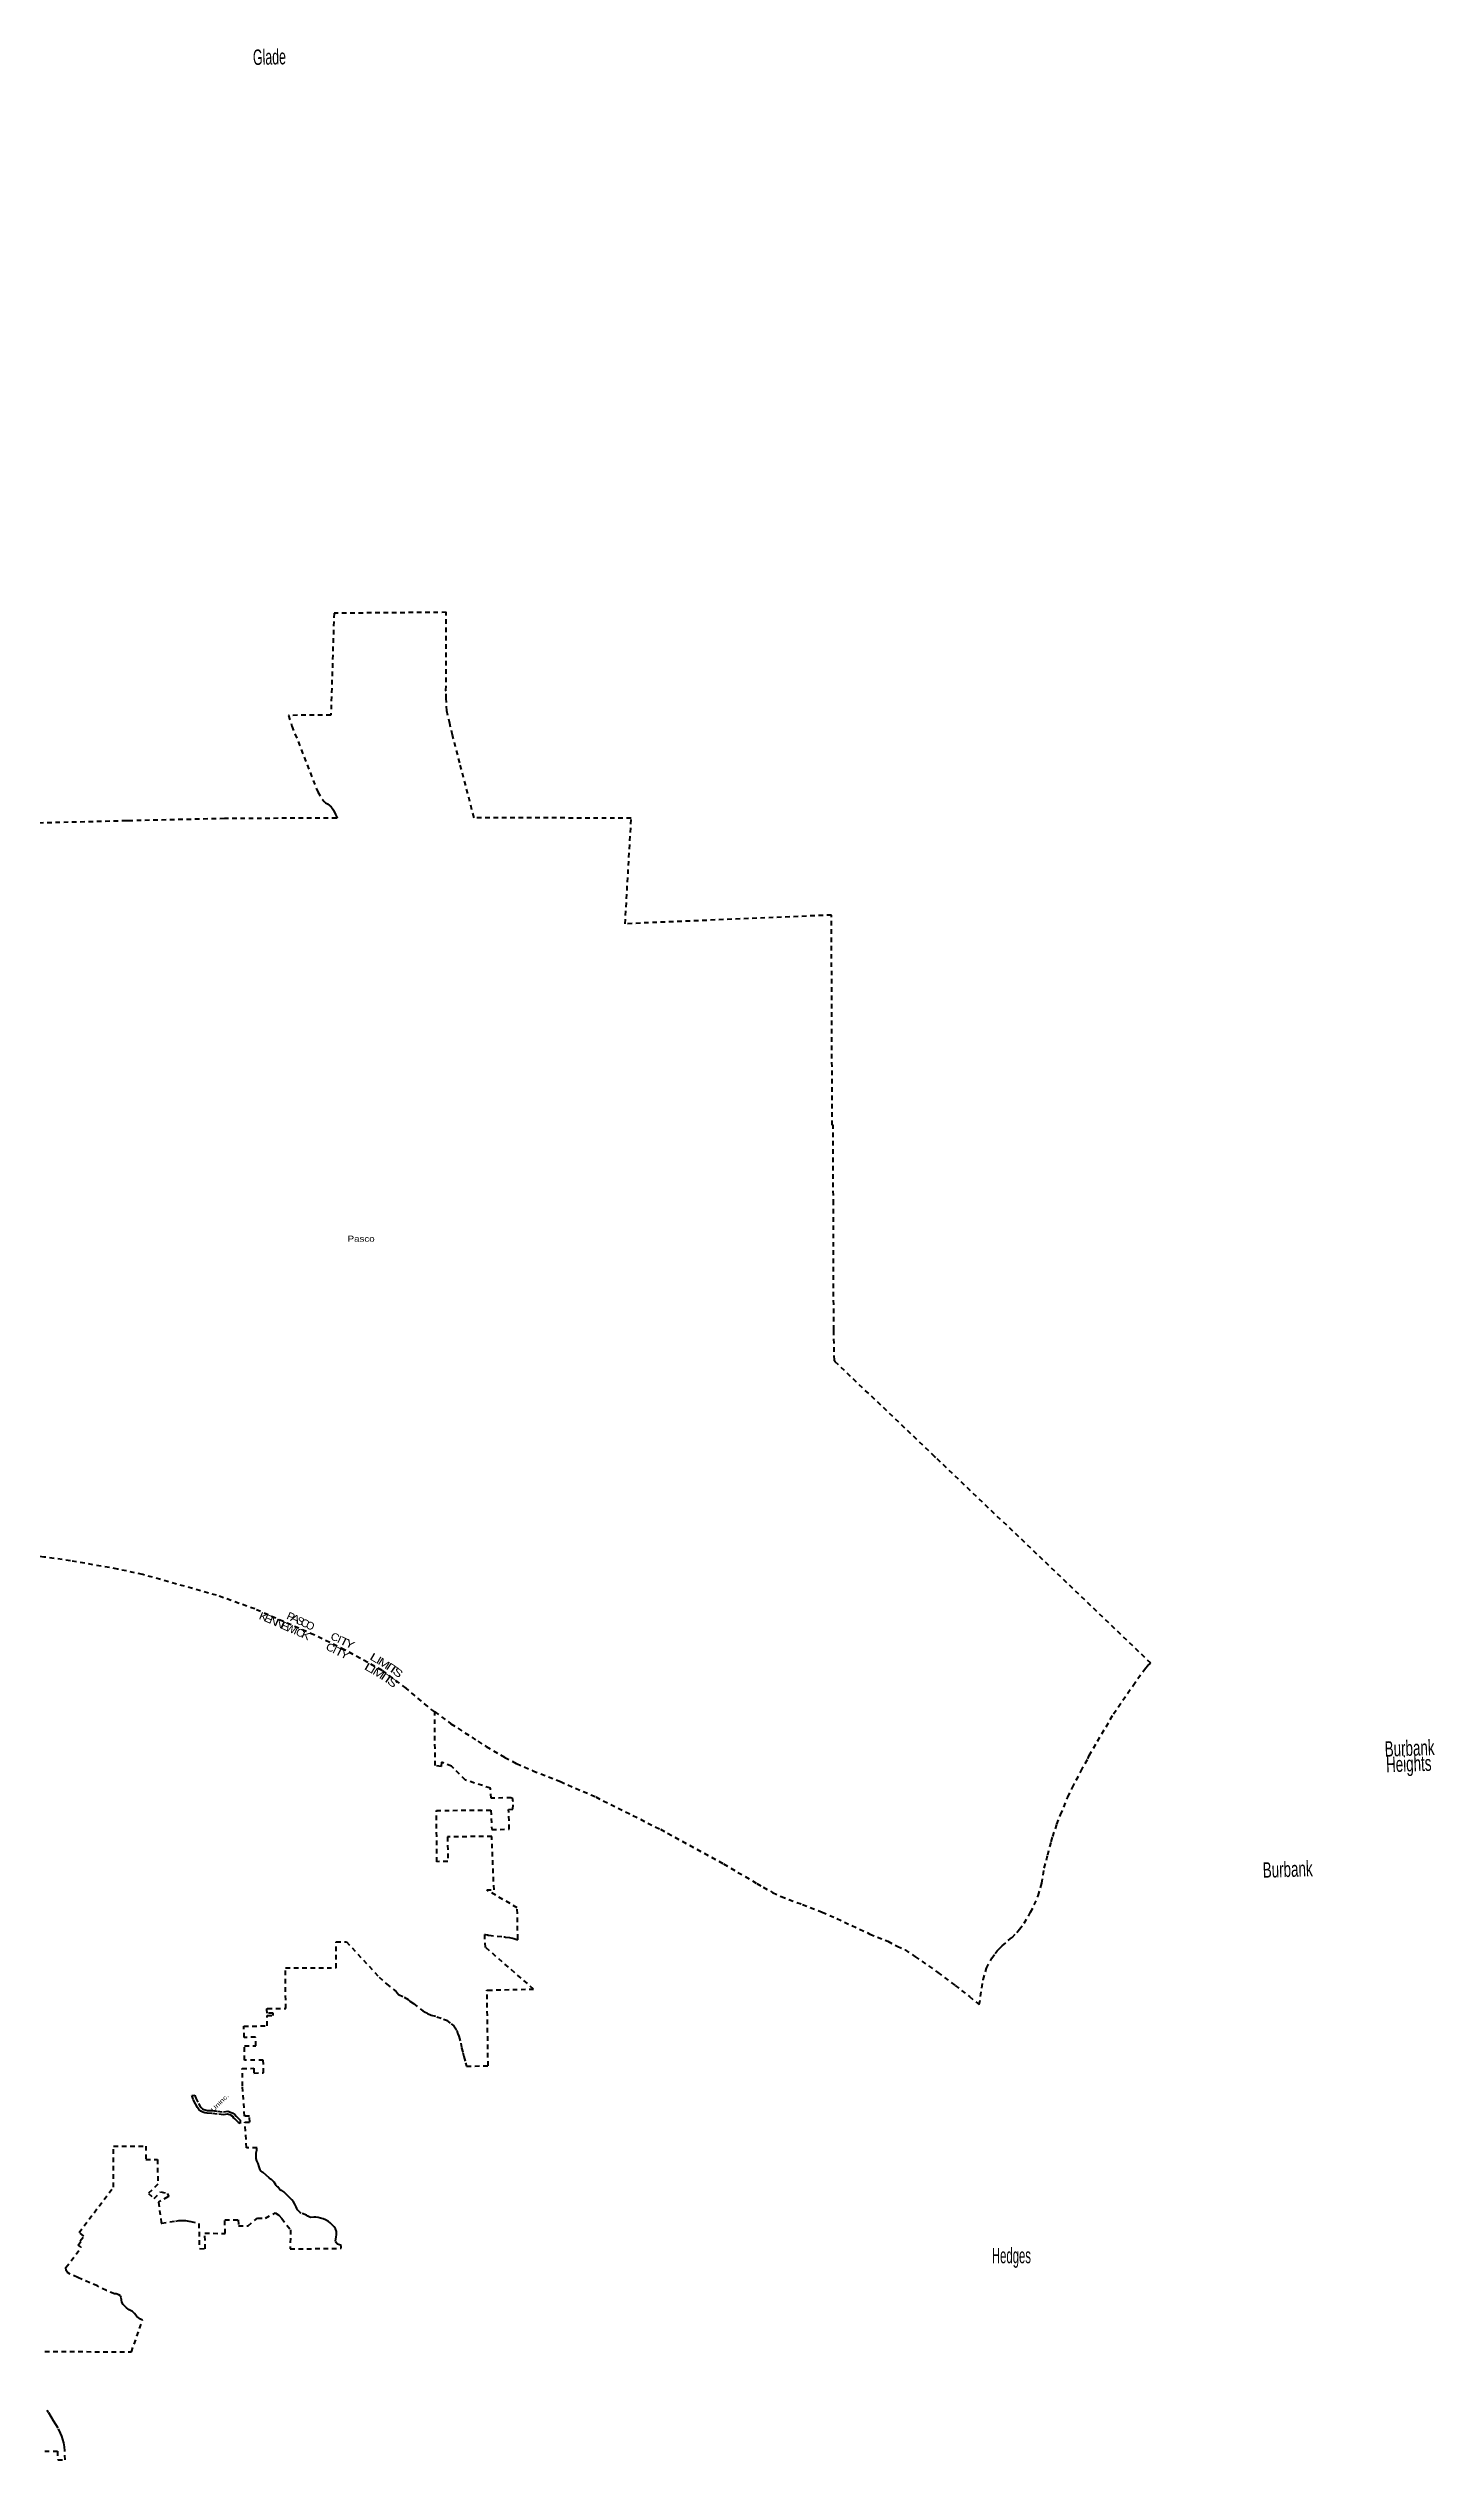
# Model space of a CAD drawing. Header units: feet. Extents: x -903180 to 1023491, y -707744 to 564635.
# Drawn here: x 473327 to 509336, y -485134 to -422508 of the extents above; entities that cross this region are included whole.
import ezdxf
from ezdxf.enums import TextEntityAlignment as Align

# ---------------------------------------------------------------- set-up
doc = ezdxf.new("R2010")
doc.units = ezdxf.units.FT
doc.header["$LTSCALE"] = 80
doc.linetypes.add('SHORT_DASHED', pattern=[2.7, 1.5, -1.2])
doc.layers.add('13', color=7, linetype='SHORT_DASHED', lineweight=40)
for name, color, linetype in [('15', 7, 'Continuous'), ('16', 7, 'Continuous'), ('36', 7, 'Continuous')]:
    doc.layers.add(name, color=color, linetype=linetype)

msp = doc.modelspace()

# ---------------------------------------------------------------- linework, layer by layer
at = {"layer": '13'}
for p, q in [((480630.81, -442173.14), (480671.53, -442205.73)), ((484755.32, -471510.87), (484774.06, -471512.94)), ((479306.94, -478076.13), (479304.03, -478071.46))]:
    msp.add_line(p, q, dxfattribs=at)
for points in [[(483363.89, -465709.16), (483783.86, -466018.33), (484483.14, -466474.5), (484701.61, -466610.52), (485181.58, -466894.86), (485487.82, -467056.31), (485915.9, -467240.83), (486627.17, -467520.91), (487547.55, -467921.26), (489223.64, -468760.53), (490866.1, -469661.8), (491731.49, -470165.45), (491892.28, -470263.22), (492138.63, -470401.65), (492362.24, -470509.73), (492915.59, -470714.52), (493423.45, -470911.73), (493810.03, -471078.59), (494666.58, -471480.59), (495128.96, -471670.21), (495377.21, -471797.26), (495578.08, -471895.87), (495835.8, -472062.73), (496430.83, -472479.9), (496878.06, -472813.63), (497249.48, -473105.65), (497506.26, -473315.18), (497610.48, -472668.57), (497693.87, -472367.07), (497830.31, -472105.39), (497916.67, -471987.83), (497973.09, -471917.26), (498028.1, -471855.16), (498101.44, -471784.6), (498260.82, -471649.11), (498358.14, -471570.08), (498478.02, -471441.65), (498547.93, -471358.82), (498675.07, -471200.32), (498839.96, -470914.42), (498934.83, -470727.06), (499037.19, -470485.98), (499127.07, -470163.72), (499194.47, -469767.77), (499284.35, -469428.02), (499376.72, -469085.77), (499412.92, -468952.61), (499522.64, -468626.58), (499617.39, -468382.06), (499807.75, -467925.46), (499924.11, -467675.95), (500150.19, -467243.46), (500323.07, -466934.07), (500360.59, -466844.2), (500995.29, -465766.74), (501501.16, -465024.14), (501823.86, -464572.73), (501888.07, -464506.84), (501930.88, -464468.94), (501966.12, -464447.85), (496374.73, -459105.06), (496354.48, -459085.76), (493764.01, -456617.66), (493744, -456598.6), (493743.59, -456579.03), (493727.87, -455830.07), (493727.47, -455811.09), (493727.41, -455790.07), (493717.31, -452514), (493711.11, -450491.31), (493711.05, -450471.26), (493687.24, -450471.57), (493668.04, -445020.38), (488308.58, -445246.09), (488468.73, -442502.99), (484386.68, -442492.61), (484015.41, -441068.95), (483825.3, -440346.23), (483754.23, -440047.66), (483679.67, -439716.7), (483665.69, -439395.04), (483658.14, -439207.23), (483657.35, -439187.49), (483665.61, -437157.66), (480749.41, -437181.97), (480667.66, -439824.36), (479567.97, -439834.55), (479656.66, -440114.27), (480329.16, -441822.64), (480449.58, -442018.4), (480496.26, -442070.98), (480511.55, -442084.3), (480531.35, -442101.14), (480579.13, -442132.21), (480630.81, -442173.14)], [(480671.53, -442205.73), (480700.69, -442242.17), (480732.25, -442296.91), (480785.73, -442403.92), (480824.42, -442481.3), (480832.87, -442500.5), (480813.22, -442500.59), (477903.44, -442513.54), (475400.21, -442572.01), (475365.27, -442572.83), (475360.21, -442572.96), (472559.86, -442643.47)], [(483363.89, -465709.16), (483183.58, -465576.42), (482624.92, -465095.48), (482002.16, -464635.86), (481025.4, -464100.28), (480228.62, -463714.38), (478691.2, -463040.2), (477701.5, -462684.07), (475782.28, -462145), (475127.88, -462002.87), (473905.45, -461788.84), (473217.17, -461690.5), (472082.52, -461551.24), (471470.25, -461476.08), (470615.11, -461416.75), (470107.18, -461390.1), (469697.94, -461378.17), (469547.12, -461385.59)], [(484774.06, -471512.94), (485159.6, -471555.38), (485180.79, -471557.71), (485199.6, -471558.59), (485201.85, -471558.69), (485309.76, -471570.31), (485415.86, -471593.15), (485498.99, -471620.4), (485522.93, -471628.25), (485522.53, -471606.96), (485507.35, -470799.95), (484713.99, -470336.24), (484904.06, -470333.88), (484845.09, -468944.37), (483696.82, -468960.51), (483706.86, -469598.23), (483423.5, -469602.8), (483406.8, -468273.05), (484820.93, -468261.76), (484844.98, -468769.01), (485301.95, -468757.14), (485284.62, -468250.06), (485395.17, -468242.65), (485403.96, -468044.13), (485382.59, -467955.95), (485353.25, -467941.97), (484826.52, -467955.97), (484808.91, -467695.34), (484164.18, -467482.68), (483799, -467122.74), (483542.03, -467017.96), (483529.06, -467127.26), (483376.36, -467106.49), (483364.25, -465748.98), (483363.89, -465709.16)], [(479304.03, -478071.46), (479291.94, -478047.22), (479261.16, -478033.01), (479248.27, -478014.74), (479235.05, -477998.2), (479194.31, -477926.87), (479186.38, -477918.95), (479129.94, -477857.56), (479119.54, -477854.08), (479067.17, -477809.62), (478990.92, -477743.1), (478907.91, -477677.03), (478900.78, -477669.9), (478840.05, -477619.25), (478830.37, -477600.85), (478805.03, -477526.6), (478775.4, -477443.58), (478746.02, -477370.11), (478731.18, -477307.38), (478724.45, -477229.87), (478729.44, -477161.45), (478743.04, -477095.4), (478746.54, -477041.03), (478750.68, -477029.71), (478479.06, -477031.7), (478434.48, -476369.49), (478559.32, -476368.46), (478556.17, -476212.47), (478426.04, -476213.54), (478374.55, -475426.99), (478366.09, -474973.41), (478667.65, -474968.48), (478670.91, -475092.57), (478920.73, -475087.67), (478912.58, -474752.94), (478425.98, -474754.57), (478422.51, -474388.89), (478718.68, -474385.73), (478711.71, -474161.21), (478414.88, -474165.69), (478407.23, -473873.4), (479013.47, -473866.81), (479011.01, -473597.13), (479170.23, -473596.83), (479167.28, -473538.61), (479008.9, -473537.99), (479002.08, -473443.72), (479000.34, -473419.74), (479020.63, -473419.46), (479496, -473412.75), (479487.98, -472361.82), (480805.17, -472357.64), (480805.83, -471687.94), (481073.41, -471684.31), (481923.13, -472600.16), (482112.47, -472775.24), (482362.5, -472972.28), (482385.99, -473004.36), (482399.05, -473014.16), (482425.84, -473050.13), (482573.8, -473123.33), (482677.71, -473181.48), (482716.48, -473222.07), (482812.39, -473288.61), (483051.93, -473474.65), (483117.29, -473514.49), (483156.24, -473524.72), (483174.97, -473543.28), (483268.22, -473585.19), (483421.53, -473629.73), (483591.68, -473689.26), (483667.38, -473720.87), (483794.84, -473817.74), (483863.43, -473866.99), (483936.28, -473976.55), (483956.73, -474052.53), (483964.44, -474072.34), (483994.65, -474136.42), (484039.87, -474312.13), (484062.22, -474435.19), (484098.66, -474560.82), (484119.12, -474664.91), (484165.21, -474822.82), (484189.25, -474914.4), (484751.1, -474900.86), (484722, -472958.22), (484721.72, -472939.27), (484741.7, -472938.78), (485933.26, -472909.5), (484684.36, -471827.85), (484662.83, -471510.61), (484661.47, -471490.6), (484681.47, -471494.92), (484734.06, -471506.28), (484755.32, -471510.87)], [(474102.93, -479558.49), (474177.98, -479459.1), (474161.02, -479446.44), (474250.07, -479325.72), (474128.15, -479234.68), (475021.21, -478051.98), (475023.93, -476990.61)], [(475023.93, -476990.61), (475859.37, -476987.05), (475864.73, -477336.52), (476162.81, -477338.42), (476175.36, -477980.8), (475932.17, -478216.58), (476080.93, -478347.93), (476243.75, -478178.55), (476419.94, -478219.69), (476447.74, -478276.42), (476458.1, -478297.56), (476437.54, -478308.87), (476191.93, -478443.95), (476260.89, -478974.28), (476263.34, -478993.11), (476275.96, -478991.12), (476638.55, -478933.85), (476723.22, -478921.25), (476808.74, -478917.56), (476894.18, -478922.84), (476978.61, -478937.02), (477029.19, -478949.97), (477240.42, -478996.57), (477253.02, -479652.11), (477403.07, -479652.85), (477395.38, -479252.8), (477920.53, -479255.39), (477913.8, -478905.35), (478263.89, -478907.07), (478266.78, -479057.08), (478516.13, -479058.3), (478765.14, -478860.23), (478969.95, -478856.36), (479224.99, -478724.89), (479316.34, -478781.06), (479394.84, -478871.03), (479617.49, -479165.23), (479612.24, -479659.91), (480932.98, -479642.95), (480932.03, -479570.71), (480914.69, -479562.87), (480869.56, -479546.24), (480841.07, -479535.78), (480821.12, -479516.77), (480803.07, -479493.01), (480794.99, -479473.52), (480790.96, -479442.39), (480798.08, -479405.79), (480809.01, -479341.63), (480815.66, -479290.77), (480815.6, -479237.06), (480812.33, -479205.7), (480790.21, -479140.21), (480753.5, -479089.45), (480706.75, -479039.05), (480651.83, -478982.44), (480603.66, -478946.65), (480525.22, -478900.35), (480465.37, -478873.74), (480399.82, -478858.53), (480334.28, -478843.32), (480281.08, -478835.72), (480222.89, -478834.52), (480135.02, -478838.8), (480105.57, -478827.87), (480069, -478804.58), (480035.99, -478783.42), (479899.67, -478731.14), (479866.42, -478710.23), (479798.75, -478641.08), (479779.27, -478604.96), (479764.32, -478564.79), (479730.59, -478499.21), (479696.87, -478435.05), (479655.07, -478383.24), (479617.21, -478345.95), (479584.01, -478311.03), (479508.45, -478235.42), (479446.9, -478180.2), (479395.36, -478145.81), (479378.91, -478139.23), (479343.86, -478111.47), (479306.94, -478076.13)], [(473242.03, -482320.12), (475487.8, -482334.03), (475775.65, -481509.91), (475720.92, -481487.36), (475626.72, -481414.35), (475567.37, -481338.04), (475515.83, -481288.17), (475432.65, -481243.83), (475358.22, -481187.3), (475274.65, -481103.51), (475240.73, -481039.45), (475218, -480915.2), (475201.28, -480873.05), (475164.54, -480852.55), (475092.93, -480826.65), (475044.77, -480824.64), (474837.5, -480737.97), (474603.85, -480621.14), (474095.09, -480402.57), (473899.13, -480312.12), (473827.53, -480270.67), (473797.38, -480221.68), (473788.66, -480140.64), (474184.19, -479616.82), (474102.93, -479558.49)], [(473236, -484914.98), (473568.1, -484913.42), (473574.8, -485134.39), (473765.86, -485133.49), (473759.8, -484899.99), (473748.01, -484796.57), (473732.67, -484696.75), (473708.79, -484608.01), (473679.8, -484519.28), (473647.4, -484440.78), (473582.6, -484311.09), (473528.02, -484220.65), (473467.48, -484124.23), (473405.67, -484021.42), (473336.6, -483909.65), (473299.08, -483844.8)]]:
    msp.add_lwpolyline(points, dxfattribs=at)
msp.add_lwpolyline([(477134.36, -475667.36), (477135.25, -475676.35), (477157.53, -475745.73), (477229.14, -475879.99), (477263.12, -475941.48), (477300.62, -475988.86), (477331.63, -476021.01), (477367.72, -476039.06), (477459.48, -476061.07), (477582.83, -476064.74), (477725.34, -476084.49), (477875.19, -476098.03), (477990.37, -476085.05), (478105.97, -476121.44), (478120.06, -476133), (478170.95, -476163.74), (478203.94, -476209.72), (478228.05, -476227.49), (478297.4, -476299.69), (478313.84, -476314.35), (478315.02, -476395.81), (478315.45, -476399.53), (478294.02, -476393.04), (478267.24, -476373.58), (478253.42, -476362.3), (478227.2, -476335.51), (478188.29, -476294.61), (478175.04, -476281.07), (478148.96, -476261.33), (478119.92, -476220.43), (478074.95, -476194.48), (478067.34, -476187.71), (477983.89, -476160.92), (477878.29, -476173.05), (477712.37, -476157.82), (477574.93, -476139.48), (477449.62, -476135.24), (477390.69, -476122.27), (477343.33, -476110.14), (477286.94, -476082.22), (477242.82, -476038.5), (477201.37, -475983.22), (477148.51, -475887.89), (477087.32, -475771.11), (477061.67, -475693.84), (477059.69, -475675.22)], close=True, dxfattribs=at)

# ---------------------------------------------------------------- texts
at = {"layer": '15'}
for s, rotation, width, p in [('K', 337.734, 1.2, (478879.1, -463334.23)), ('E', 337.51, 1.1, (479007.69, -463385.34)), ('N', 336.684, 1.2, (479149.22, -463449.1)), ('N', 336.31, 1.2, (479298.75, -463513.83)), ('E', 336.069, 1.15, (479442.38, -463577.92)), ('P', 335.769, 1.1, (479587.92, -463328.11)), ('A', 336.069, 1.35, (479705.42, -463384.18)), ('C', 335.391, 1.1, (479956.12, -463501.71)), ('I', 336.069, 1.05, (479718.38, -463698.59)), ('C', 336.369, 1.05, (479830.47, -463748.05)), ('K', 334.965, 1.25, (479979.82, -463814.91)), ('C', 334.549, 1.1, (480612.76, -464131.37)), ('C', 334.882, 1.1, (480734.3, -463860.01)), ('I', 334.199, 1.1, (480727.1, -464188.85)), ('T', 333.766, 1.4, (480845.19, -464247.08)), ('I', 334.55, 1.1, (480849.04, -463918.3)), ('T', 333.381, 1.4, (480969.39, -463977.99)), ('Y', 333.766, 1.3, (481120.87, -464042.17)), ('Y', 333.475, 1.3, (480986.31, -464314.39)), ('L', 329.92, 1.55, (481613.65, -464650.38)), ('L', 329.92, 1.55, (481754.76, -464393.54)), ('I', 329.92, 1.25, (481717, -464709.95)), ('M', 327.369, 1.3, (481855.15, -464793.44)), ('I', 329.92, 1.25, (481866.07, -464454.82)), ('M', 327.275, 1.3, (481994.61, -464535.42)), ('I', 325.601, 1.4, (482122.58, -464613.21)), ('T', 324.931, 1.65, (482232.61, -464684.15)), ('S', 321.741, 1.35, (482347.08, -464769.61)), ('I', 325.801, 1.4, (481983.98, -464872.1)), ('T', 325.478, 1.65, (482094.65, -464945.83)), ('S', 321.94, 1.35, (482205.95, -465026.5))]:
    msp.add_text(s, height=200, rotation=rotation, dxfattribs=dict(at, width=width)).set_placement(p, align=Align.CENTER)
for s, rotation, p in [('W', 336.369, (479590.35, -463643.94)), ('S', 335.469, (479836.65, -463445.75)), ('O', 334.774, (480089.94, -463563.84))]:
    msp.add_text(s, height=200, rotation=rotation, dxfattribs=at).set_placement(p, align=Align.CENTER)
at = {"layer": '16'}
for s, rotation, width, p in [('Glade', 1.261, 0.6, (478648.36, -422944.07)), ('Burbank', 1.892, 0.65, (508040.85, -466876.09)), ('Heights', 1.892, 0.65, (508077.24, -467280.25)), ('Burbank', 1.892, 0.65, (504874.4, -470021.41))]:
    msp.add_text(s, height=400, rotation=rotation, dxfattribs=dict(at, width=width)).set_placement(p)
at = {"layer": '16', "width": 0.55}
msp.add_text('Hedges', height=400, dxfattribs=at).set_placement((497834.53, -480031.11))
at = {"layer": '36', "width": 1.2}
msp.add_text('Pasco', height=157.5, dxfattribs=at).set_placement((481101.91, -453503.08))
at = {"layer": '36', "width": 1.35}
msp.add_text('Uninc.', height=113, rotation=45, dxfattribs=at).set_placement((477619.53, -476105.34))

doc.saveas('drawing.dxf')
